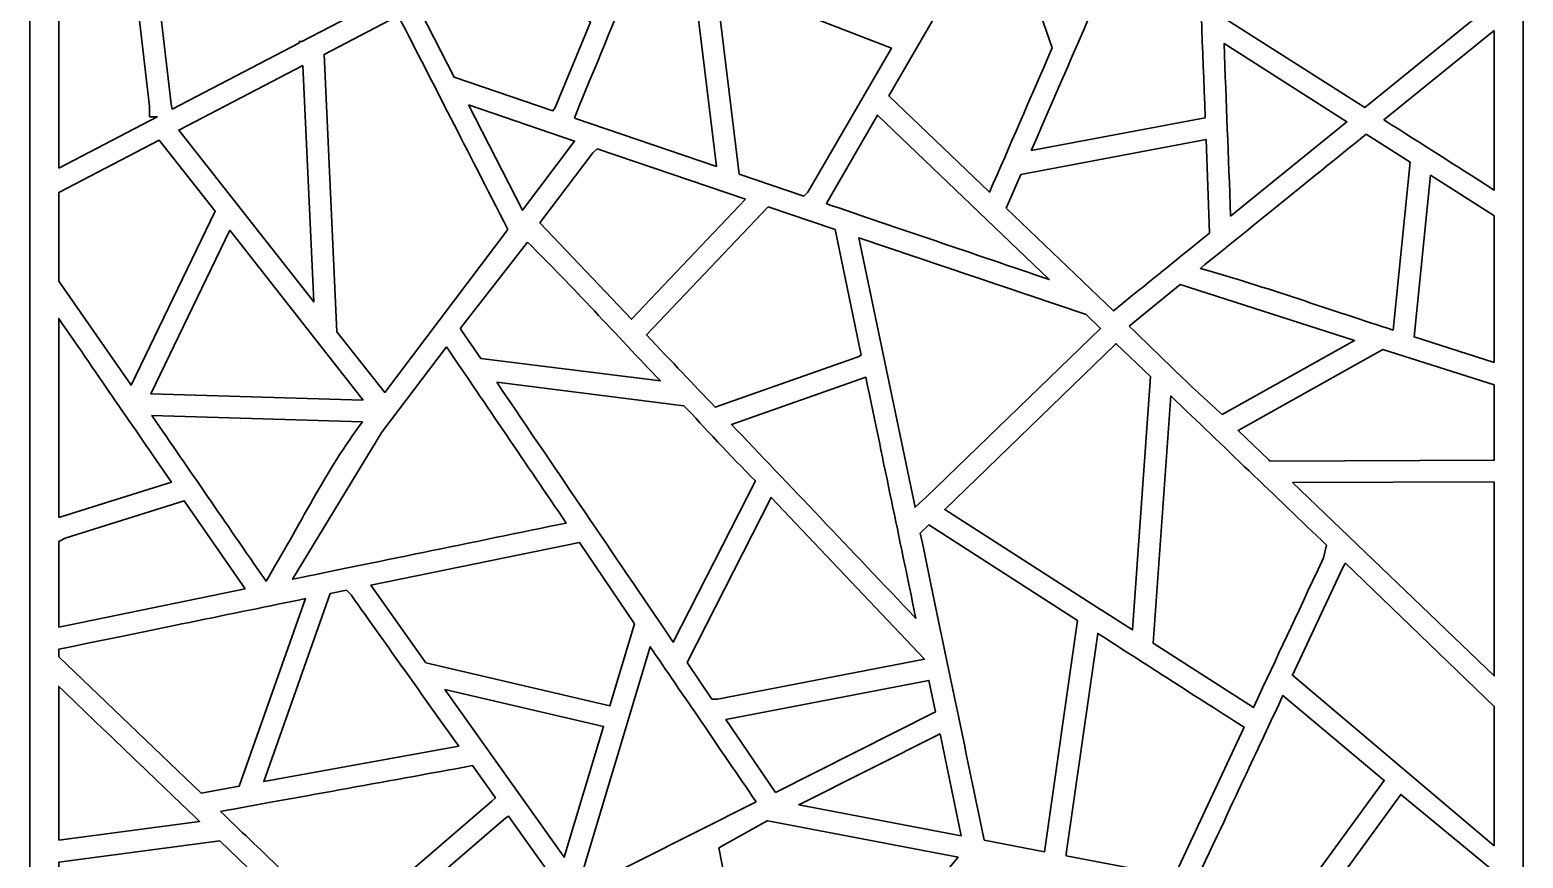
# Model space of a CAD drawing. Header units: centimetres. Extents: x -27 to -22.45, y -0.3 to 9.
# Drawn here: x -26.999 to -22.452, y 3.834 to 6.356 of the extents above; entities that cross this region are included whole.
import ezdxf

# ---------------------------------------------------------------- set-up
doc = ezdxf.new("R2010")
doc.units = ezdxf.units.CM
doc.header["$MEASUREMENT"] = 0
doc.layers.add('layer 1', color=7, linetype='Continuous')

msp = doc.modelspace()

# ---------------------------------------------------------------- linework, layer by layer
at = {"layer": 'layer 1', "color": 250, "lineweight": 30}
for points, knots in [([(-22.45196, -0.30228), (-22.45196, -0.30228), (-26.99914, -0.30228), (-26.99914, -0.30228), (-26.99914, -0.30228), (-26.99914, 2.75909), (-26.99914, 5.80632), (-26.99914, 9.00077), (-26.99914, 9.00077), (-25.44772, 9.00077), (-24.02852, 9.00077), (-22.45196, 9.00077), (-22.45196, 9.00077), (-22.45196, 5.9357), (-22.45196, 2.83904), (-22.45196, -0.30228)], [0, 0, 0, 0, 0.2, 0.2, 0.2, 0.2, 0.4, 0.4, 0.4, 0.4, 0.6, 0.6, 0.6, 0.6, 1, 1, 1, 1]), ([(-26.91127, 5.93467), (-26.91127, 5.93467), (-26.61116, 6.09128), (-26.61116, 6.09128), (-26.61116, 6.09128), (-26.61116, 6.09128), (-26.63466, 6.09128), (-26.63466, 6.09128), (-26.63466, 6.09128), (-26.63466, 6.09128), (-26.63466, 6.12232), (-26.63466, 6.12232), (-26.63466, 6.12232), (-26.63466, 6.12232), (-26.7302, 6.944), (-26.7302, 6.944), (-26.7302, 6.944), (-26.7302, 6.944), (-26.90353, 6.82541), (-26.90353, 6.82541), (-26.90353, 6.82541), (-26.90353, 6.82541), (-26.91127, 6.81766), (-26.91127, 6.81766), (-26.91127, 6.81766), (-26.91127, 6.81766), (-26.91127, 5.93467), (-26.91127, 5.93467)], [0, 0, 0, 0, 0.125, 0.125, 0.125, 0.125, 0.25, 0.25, 0.25, 0.25, 0.375, 0.375, 0.375, 0.375, 0.5, 0.5, 0.5, 0.5, 0.625, 0.625, 0.625, 0.625, 0.75, 0.75, 0.75, 0.75, 1, 1, 1, 1]), ([(-26.03234, 6.84628), (-26.03234, 6.84628), (-25.70701, 6.21189), (-25.70701, 6.21189), (-25.70701, 6.21189), (-25.70701, 6.21189), (-25.40631, 6.10965), (-25.40631, 6.10965), (-25.40631, 6.10965), (-25.40631, 6.10965), (-25.39966, 6.11962), (-25.39966, 6.11962), (-25.39966, 6.11962), (-25.39966, 6.11962), (-25.29206, 6.38012), (-25.29206, 6.38012), (-25.29206, 6.38012), (-25.29206, 6.38012), (-25.86066, 6.87475), (-25.86066, 6.87475), (-25.86066, 6.87475), (-25.86066, 6.87475), (-26.03234, 6.84628), (-26.03234, 6.84628)], [0, 0, 0, 0, 0.1428571, 0.1428571, 0.1428571, 0.1428571, 0.2857143, 0.2857143, 0.2857143, 0.2857143, 0.4285714, 0.4285714, 0.4285714, 0.4285714, 0.5714286, 0.5714286, 0.5714286, 0.5714286, 0.7142857, 0.7142857, 0.7142857, 0.7142857, 1, 1, 1, 1]), ([(-23.88583, 6.30111), (-23.88583, 6.30111), (-24.04038, 6.74673), (-24.04038, 6.74673), (-24.04038, 6.74673), (-24.04038, 6.74673), (-24.38352, 6.15511), (-24.38352, 6.15511), (-24.38352, 6.15511), (-24.38352, 6.15511), (-24.07697, 5.86147), (-24.07697, 5.86147), (-24.07697, 5.86147), (-24.01448, 6.00521), (-23.95647, 6.13863), (-23.88583, 6.30111)], [0, 0, 0, 0, 0.2, 0.2, 0.2, 0.2, 0.4, 0.4, 0.4, 0.4, 0.6, 0.6, 0.6, 0.6, 1, 1, 1, 1]), ([(-23.94969, 5.98894), (-23.94969, 5.98894), (-23.42, 6.08845), (-23.42, 6.08845), (-23.42, 6.08845), (-23.42856, 6.31221), (-23.43485, 6.47632), (-23.44368, 6.70717), (-23.44368, 6.70717), (-23.44368, 6.70717), (-23.62285, 6.74153), (-23.62285, 6.74153), (-23.62285, 6.74153), (-23.73998, 6.47162), (-23.83736, 6.24731), (-23.94969, 5.98894)], [0, 0, 0, 0, 0.2, 0.2, 0.2, 0.2, 0.4, 0.4, 0.4, 0.4, 0.6, 0.6, 0.6, 0.6, 1, 1, 1, 1]), ([(-22.53983, 6.53314), (-22.53983, 6.53314), (-22.5517, 6.5361), (-22.5517, 6.5361), (-22.5517, 6.5361), (-22.86066, 6.59536), (-23.06146, 6.63387), (-23.37725, 6.69443), (-23.37725, 6.69443), (-23.37725, 6.69443), (-23.36576, 6.3943), (-23.36576, 6.3943), (-23.36576, 6.3943), (-23.36576, 6.3943), (-22.93449, 6.11958), (-22.93449, 6.11958), (-22.93449, 6.11958), (-22.93449, 6.11958), (-22.57444, 6.41097), (-22.57444, 6.41097), (-22.57444, 6.41097), (-22.57444, 6.41097), (-22.53983, 6.44558), (-22.53983, 6.44558), (-22.53983, 6.44558), (-22.53983, 6.44558), (-22.53983, 6.53314), (-22.53983, 6.53314)], [0, 0, 0, 0, 0.125, 0.125, 0.125, 0.125, 0.25, 0.25, 0.25, 0.25, 0.375, 0.375, 0.375, 0.375, 0.5, 0.5, 0.5, 0.5, 0.625, 0.625, 0.625, 0.625, 0.75, 0.75, 0.75, 0.75, 1, 1, 1, 1]), ([(-25.9075, 6.45843), (-25.9075, 6.45843), (-25.98835, 6.61608), (-25.98835, 6.61608), (-25.98835, 6.61608), (-25.98835, 6.61608), (-26.01476, 6.61608), (-26.01476, 6.61608), (-26.01476, 6.61608), (-26.01476, 6.61608), (-26.61893, 6.55761), (-26.61893, 6.55761), (-26.61893, 6.55761), (-26.61893, 6.55761), (-26.56922, 6.13015), (-26.56922, 6.13015), (-26.56922, 6.13015), (-26.56922, 6.13015), (-26.56545, 6.11508), (-26.56545, 6.11508), (-26.56545, 6.11508), (-26.56545, 6.11508), (-26.17797, 6.3169), (-26.17797, 6.3169), (-26.17797, 6.3169), (-26.17797, 6.3169), (-26.17893, 6.3207), (-26.17893, 6.3207), (-26.17893, 6.3207), (-26.17893, 6.3207), (-26.17067, 6.3207), (-26.17067, 6.3207), (-26.17067, 6.3207), (-26.17067, 6.3207), (-25.91204, 6.4554), (-25.91204, 6.4554), (-25.91204, 6.4554), (-25.91204, 6.4554), (-25.9075, 6.45843), (-25.9075, 6.45843)], [0, 0, 0, 0, 0.0909091, 0.0909091, 0.0909091, 0.0909091, 0.1818182, 0.1818182, 0.1818182, 0.1818182, 0.2727273, 0.2727273, 0.2727273, 0.2727273, 0.3636364, 0.3636364, 0.3636364, 0.3636364, 0.4545455, 0.4545455, 0.4545455, 0.4545455, 0.5454545, 0.5454545, 0.5454545, 0.5454545, 0.6363636, 0.6363636, 0.6363636, 0.6363636, 0.7272727, 0.7272727, 0.7272727, 0.7272727, 0.8181818, 0.8181818, 0.8181818, 0.8181818, 1, 1, 1, 1]), ([(-25.34066, 6.08733), (-25.34066, 6.08733), (-24.90854, 5.94041), (-24.90854, 5.94041), (-24.90854, 5.94041), (-24.90854, 5.94041), (-24.97903, 6.52192), (-24.97903, 6.52192), (-24.97903, 6.52192), (-24.97903, 6.52192), (-24.98277, 6.53687), (-24.98277, 6.53687), (-24.98277, 6.53687), (-24.98277, 6.53687), (-25.13202, 6.59496), (-25.13202, 6.59496), (-25.13202, 6.59496), (-25.22507, 6.36968), (-25.25175, 6.30509), (-25.33906, 6.0937), (-25.33906, 6.0937), (-25.33906, 6.0937), (-25.34066, 6.08733), (-25.34066, 6.08733)], [0, 0, 0, 0, 0.1428571, 0.1428571, 0.1428571, 0.1428571, 0.2857143, 0.2857143, 0.2857143, 0.2857143, 0.4285714, 0.4285714, 0.4285714, 0.4285714, 0.5714286, 0.5714286, 0.5714286, 0.5714286, 0.7142857, 0.7142857, 0.7142857, 0.7142857, 1, 1, 1, 1]), ([(-24.83931, 5.91687), (-24.83931, 5.91687), (-24.64192, 5.84975), (-24.64192, 5.84975), (-24.64192, 5.84975), (-24.64192, 5.84975), (-24.62977, 5.8619), (-24.62977, 5.8619), (-24.62977, 5.8619), (-24.62977, 5.8619), (-24.3754, 6.30047), (-24.3754, 6.30047), (-24.3754, 6.30047), (-24.3754, 6.30047), (-24.91107, 6.50897), (-24.91107, 6.50897), (-24.91107, 6.50897), (-24.91107, 6.50897), (-24.83931, 5.91687), (-24.83931, 5.91687)], [0, 0, 0, 0, 0.1666667, 0.1666667, 0.1666667, 0.1666667, 0.3333333, 0.3333333, 0.3333333, 0.3333333, 0.5, 0.5, 0.5, 0.5, 0.6666667, 0.6666667, 0.6666667, 0.6666667, 1, 1, 1, 1]), ([(-25.54349, 5.7486), (-25.67504, 6.00512), (-25.76462, 6.17981), (-25.87639, 6.39775), (-25.87639, 6.39775), (-25.87639, 6.39775), (-25.88347, 6.39598), (-25.88347, 6.39598), (-25.88347, 6.39598), (-25.88347, 6.39598), (-26.10345, 6.28141), (-26.10345, 6.28141), (-26.10345, 6.28141), (-26.10345, 6.28141), (-26.0645, 5.43642), (-26.0645, 5.43642), (-26.0645, 5.43642), (-26.0645, 5.43642), (-25.91856, 5.25219), (-25.91856, 5.25219), (-25.91856, 5.25219), (-25.91856, 5.25219), (-25.54349, 5.7486), (-25.54349, 5.7486)], [0, 0, 0, 0, 0.1428571, 0.1428571, 0.1428571, 0.1428571, 0.2857143, 0.2857143, 0.2857143, 0.2857143, 0.4285714, 0.4285714, 0.4285714, 0.4285714, 0.5714286, 0.5714286, 0.5714286, 0.5714286, 0.7142857, 0.7142857, 0.7142857, 0.7142857, 1, 1, 1, 1]), ([(-22.53983, 6.3542), (-22.53983, 6.3542), (-22.87587, 6.08224), (-22.87587, 6.08224), (-22.87587, 6.08224), (-22.74915, 6.00152), (-22.67185, 5.95228), (-22.53983, 5.86818), (-22.53983, 5.86818), (-22.53983, 5.86818), (-22.53983, 6.3542), (-22.53983, 6.3542)], [0, 0, 0, 0, 0.25, 0.25, 0.25, 0.25, 0.5, 0.5, 0.5, 0.5, 1, 1, 1, 1]), ([(-23.34259, 5.7893), (-23.34259, 5.7893), (-22.98851, 6.07586), (-22.98851, 6.07586), (-22.98851, 6.07586), (-22.98851, 6.07586), (-23.36269, 6.31421), (-23.36269, 6.31421), (-23.36269, 6.31421), (-23.35558, 6.12849), (-23.34989, 5.98001), (-23.34259, 5.7893)], [0, 0, 0, 0, 0.25, 0.25, 0.25, 0.25, 0.5, 0.5, 0.5, 0.5, 1, 1, 1, 1]), ([(-26.16787, 6.24785), (-26.16787, 6.24785), (-26.54561, 6.05111), (-26.54561, 6.05111), (-26.54561, 6.05111), (-26.54561, 6.05111), (-26.13475, 5.52764), (-26.13475, 5.52764), (-26.13475, 5.52764), (-26.13475, 5.52764), (-26.16787, 6.24785), (-26.16787, 6.24785)], [0, 0, 0, 0, 0.25, 0.25, 0.25, 0.25, 0.5, 0.5, 0.5, 0.5, 1, 1, 1, 1]), ([(-25.66378, 6.12758), (-25.66378, 6.12758), (-25.49937, 5.80699), (-25.49937, 5.80699), (-25.49937, 5.80699), (-25.49937, 5.80699), (-25.34026, 6.01759), (-25.34026, 6.01759), (-25.34026, 6.01759), (-25.34026, 6.01759), (-25.66378, 6.12758), (-25.66378, 6.12758)], [0, 0, 0, 0, 0.25, 0.25, 0.25, 0.25, 0.5, 0.5, 0.5, 0.5, 1, 1, 1, 1]), ([(-24.57327, 5.82641), (-24.36009, 5.75393), (-24.12531, 5.6741), (-23.89484, 5.59574), (-23.89484, 5.59574), (-23.89484, 5.59574), (-24.41755, 6.09645), (-24.41755, 6.09645), (-24.41755, 6.09645), (-24.41755, 6.09645), (-24.57259, 5.82914), (-24.57259, 5.82914), (-24.57259, 5.82914), (-24.57259, 5.82914), (-24.57327, 5.82641), (-24.57327, 5.82641)], [0, 0, 0, 0, 0.2, 0.2, 0.2, 0.2, 0.4, 0.4, 0.4, 0.4, 0.6, 0.6, 0.6, 0.6, 1, 1, 1, 1]), ([(-26.91127, 5.59089), (-26.91127, 5.59089), (-26.69109, 5.2738), (-26.69109, 5.2738), (-26.69109, 5.2738), (-26.69109, 5.2738), (-26.43525, 5.80376), (-26.43525, 5.80376), (-26.43525, 5.80376), (-26.43525, 5.80376), (-26.60508, 6.02014), (-26.60508, 6.02014), (-26.60508, 6.02014), (-26.60508, 6.02014), (-26.91127, 5.86139), (-26.91127, 5.86139), (-26.91127, 5.86139), (-26.91127, 5.86139), (-26.91127, 5.59089), (-26.91127, 5.59089)], [0, 0, 0, 0, 0.1666667, 0.1666667, 0.1666667, 0.1666667, 0.3333333, 0.3333333, 0.3333333, 0.3333333, 0.5, 0.5, 0.5, 0.5, 0.6666667, 0.6666667, 0.6666667, 0.6666667, 1, 1, 1, 1]), ([(-24.02624, 5.81288), (-24.02624, 5.81288), (-23.69982, 5.5002), (-23.69982, 5.5002), (-23.69982, 5.5002), (-23.53904, 5.63032), (-23.556, 5.61659), (-23.40656, 5.73753), (-23.40656, 5.73753), (-23.40656, 5.73753), (-23.41745, 6.02188), (-23.41745, 6.02188), (-23.41745, 6.02188), (-23.41745, 6.02188), (-23.98144, 5.91592), (-23.98144, 5.91592), (-23.98144, 5.91592), (-23.98144, 5.91592), (-24.02624, 5.81288), (-24.02624, 5.81288)], [0, 0, 0, 0, 0.1666667, 0.1666667, 0.1666667, 0.1666667, 0.3333333, 0.3333333, 0.3333333, 0.3333333, 0.5, 0.5, 0.5, 0.5, 0.6666667, 0.6666667, 0.6666667, 0.6666667, 1, 1, 1, 1]), ([(-22.92989, 6.03852), (-23.11556, 5.88826), (-23.28621, 5.75015), (-23.43482, 5.62988), (-23.43482, 5.62988), (-23.23698, 5.57368), (-23.0296, 5.50012), (-22.848, 5.44196), (-22.848, 5.44196), (-22.848, 5.44196), (-22.79595, 5.9532), (-22.79595, 5.9532), (-22.79595, 5.9532), (-22.79595, 5.9532), (-22.92989, 6.03852), (-22.92989, 6.03852)], [0, 0, 0, 0, 0.2, 0.2, 0.2, 0.2, 0.4, 0.4, 0.4, 0.4, 0.6, 0.6, 0.6, 0.6, 1, 1, 1, 1]), ([(-24.81973, 5.84061), (-24.81973, 5.84061), (-25.16702, 5.47507), (-25.16702, 5.47507), (-25.16702, 5.47507), (-25.16702, 5.47507), (-25.4458, 5.76858), (-25.4458, 5.76858), (-25.4458, 5.76858), (-25.4458, 5.76858), (-25.28497, 5.98144), (-25.28497, 5.98144), (-25.28497, 5.98144), (-25.28497, 5.98144), (-25.27202, 5.99439), (-25.27202, 5.99439), (-25.27202, 5.99439), (-25.27202, 5.99439), (-24.81973, 5.84061), (-24.81973, 5.84061)], [0, 0, 0, 0, 0.1666667, 0.1666667, 0.1666667, 0.1666667, 0.3333333, 0.3333333, 0.3333333, 0.3333333, 0.5, 0.5, 0.5, 0.5, 0.6666667, 0.6666667, 0.6666667, 0.6666667, 1, 1, 1, 1]), ([(-22.53983, 5.34313), (-22.53983, 5.34313), (-22.53983, 5.78946), (-22.53983, 5.78946), (-22.53983, 5.78946), (-22.53983, 5.78946), (-22.54145, 5.79108), (-22.54145, 5.79108), (-22.54145, 5.79108), (-22.54145, 5.79108), (-22.73374, 5.91357), (-22.73374, 5.91357), (-22.73374, 5.91357), (-22.73374, 5.91357), (-22.78379, 5.4214), (-22.78379, 5.4214), (-22.78379, 5.4214), (-22.78379, 5.4214), (-22.53983, 5.34313), (-22.53983, 5.34313)], [0, 0, 0, 0, 0.1666667, 0.1666667, 0.1666667, 0.1666667, 0.3333333, 0.3333333, 0.3333333, 0.3333333, 0.5, 0.5, 0.5, 0.5, 0.6666667, 0.6666667, 0.6666667, 0.6666667, 1, 1, 1, 1]), ([(-24.54712, 5.74792), (-24.54712, 5.74792), (-24.75103, 5.81725), (-24.75103, 5.81725), (-24.75103, 5.81725), (-24.75103, 5.81725), (-25.12156, 5.42725), (-25.12156, 5.42725), (-25.12156, 5.42725), (-25.04244, 5.34404), (-24.98069, 5.27909), (-24.91219, 5.20705), (-24.91219, 5.20705), (-24.91219, 5.20705), (-24.47662, 5.36009), (-24.47662, 5.36009), (-24.47662, 5.36009), (-24.47662, 5.36009), (-24.46768, 5.36605), (-24.46768, 5.36605), (-24.46768, 5.36605), (-24.46768, 5.36605), (-24.54712, 5.74792), (-24.54712, 5.74792)], [0, 0, 0, 0, 0.1428571, 0.1428571, 0.1428571, 0.1428571, 0.2857143, 0.2857143, 0.2857143, 0.2857143, 0.4285714, 0.4285714, 0.4285714, 0.4285714, 0.5714286, 0.5714286, 0.5714286, 0.5714286, 0.7142857, 0.7142857, 0.7142857, 0.7142857, 1, 1, 1, 1]), ([(-25.9839, 5.22869), (-25.9839, 5.22869), (-26.38994, 5.74603), (-26.38994, 5.74603), (-26.38994, 5.74603), (-26.38994, 5.74603), (-26.63066, 5.24739), (-26.63066, 5.24739), (-26.63066, 5.24739), (-26.63066, 5.24739), (-25.9839, 5.22869), (-25.9839, 5.22869)], [0, 0, 0, 0, 0.25, 0.25, 0.25, 0.25, 0.5, 0.5, 0.5, 0.5, 1, 1, 1, 1]), ([(-25.48397, 5.71014), (-25.48397, 5.71014), (-25.68821, 5.44774), (-25.68821, 5.44774), (-25.68821, 5.44774), (-25.68821, 5.44774), (-25.68465, 5.44061), (-25.68465, 5.44061), (-25.68465, 5.44061), (-25.68465, 5.44061), (-25.62634, 5.35544), (-25.62634, 5.35544), (-25.62634, 5.35544), (-25.62634, 5.35544), (-25.07919, 5.28705), (-25.07919, 5.28705), (-25.07919, 5.28705), (-25.21354, 5.42835), (-25.34568, 5.57282), (-25.48397, 5.71014)], [0, 0, 0, 0, 0.1666667, 0.1666667, 0.1666667, 0.1666667, 0.3333333, 0.3333333, 0.3333333, 0.3333333, 0.5, 0.5, 0.5, 0.5, 0.6666667, 0.6666667, 0.6666667, 0.6666667, 1, 1, 1, 1]), ([(-23.78248, 5.48897), (-23.78248, 5.48897), (-24.47469, 5.72329), (-24.47469, 5.72329), (-24.47469, 5.72329), (-24.47469, 5.72329), (-24.3038, 4.90262), (-24.3038, 4.90262), (-24.3038, 4.90262), (-24.3038, 4.90262), (-24.2684, 4.93408), (-24.2684, 4.93408), (-24.2684, 4.93408), (-24.2684, 4.93408), (-23.73926, 5.44672), (-23.73926, 5.44672), (-23.73926, 5.44672), (-23.73926, 5.44672), (-23.78248, 5.48897), (-23.78248, 5.48897)], [0, 0, 0, 0, 0.1666667, 0.1666667, 0.1666667, 0.1666667, 0.3333333, 0.3333333, 0.3333333, 0.3333333, 0.5, 0.5, 0.5, 0.5, 0.6666667, 0.6666667, 0.6666667, 0.6666667, 1, 1, 1, 1]), ([(-23.65184, 5.45424), (-23.55801, 5.36435), (-23.46592, 5.27052), (-23.36796, 5.18527), (-23.36796, 5.18527), (-23.36796, 5.18527), (-22.96526, 5.41032), (-22.96526, 5.41032), (-22.96526, 5.41032), (-22.96526, 5.41032), (-23.49608, 5.5803), (-23.49608, 5.5803), (-23.49608, 5.5803), (-23.49608, 5.5803), (-23.65184, 5.45424), (-23.65184, 5.45424)], [0, 0, 0, 0, 0.2, 0.2, 0.2, 0.2, 0.4, 0.4, 0.4, 0.4, 0.6, 0.6, 0.6, 0.6, 1, 1, 1, 1]), ([(-26.91127, 4.87083), (-26.91127, 4.87083), (-26.56815, 4.97918), (-26.56815, 4.97918), (-26.56815, 4.97918), (-26.69275, 5.16004), (-26.78228, 5.29001), (-26.91127, 5.47726), (-26.91127, 5.47726), (-26.91127, 5.47726), (-26.91127, 4.87083), (-26.91127, 4.87083)], [0, 0, 0, 0, 0.25, 0.25, 0.25, 0.25, 0.5, 0.5, 0.5, 0.5, 1, 1, 1, 1]), ([(-25.73084, 5.39132), (-25.73084, 5.39132), (-25.9275, 5.13103), (-25.9275, 5.13103), (-25.9275, 5.13103), (-25.9275, 5.13103), (-26.19923, 4.68333), (-26.19923, 4.68333), (-26.19923, 4.68333), (-25.96985, 4.73035), (-25.64564, 4.79682), (-25.36589, 4.85417), (-25.36589, 4.85417), (-25.48844, 5.03454), (-25.60977, 5.21313), (-25.73084, 5.39132)], [0, 0, 0, 0, 0.2, 0.2, 0.2, 0.2, 0.4, 0.4, 0.4, 0.4, 0.6, 0.6, 0.6, 0.6, 1, 1, 1, 1]), ([(-23.58659, 5.30047), (-23.58659, 5.30047), (-23.69083, 5.40033), (-23.69083, 5.40033), (-23.69083, 5.40033), (-23.69083, 5.40033), (-23.6941, 5.39816), (-23.6941, 5.39816), (-23.6941, 5.39816), (-23.6941, 5.39816), (-24.21345, 4.89555), (-24.21345, 4.89555), (-24.21345, 4.89555), (-24.21345, 4.89555), (-23.73548, 4.58893), (-23.73548, 4.58893), (-23.73548, 4.58893), (-23.73548, 4.58893), (-23.73321, 4.58893), (-23.73321, 4.58893), (-23.73321, 4.58893), (-23.73321, 4.58893), (-23.73353, 4.58767), (-23.73353, 4.58767), (-23.73353, 4.58767), (-23.73353, 4.58767), (-23.64171, 4.52877), (-23.64171, 4.52877), (-23.64171, 4.52877), (-23.64171, 4.52877), (-23.58659, 5.30047), (-23.58659, 5.30047)], [0, 0, 0, 0, 0.1111111, 0.1111111, 0.1111111, 0.1111111, 0.2222222, 0.2222222, 0.2222222, 0.2222222, 0.3333333, 0.3333333, 0.3333333, 0.3333333, 0.4444444, 0.4444444, 0.4444444, 0.4444444, 0.5555556, 0.5555556, 0.5555556, 0.5555556, 0.6666667, 0.6666667, 0.6666667, 0.6666667, 0.7777778, 0.7777778, 0.7777778, 0.7777778, 1, 1, 1, 1]), ([(-22.53983, 5.27523), (-22.53983, 5.27523), (-22.87938, 5.38281), (-22.87938, 5.38281), (-22.87938, 5.38281), (-22.87938, 5.38281), (-23.32017, 5.13653), (-23.32017, 5.13653), (-23.32017, 5.13653), (-23.32017, 5.13653), (-23.22566, 5.046), (-23.22566, 5.046), (-23.22566, 5.046), (-23.22566, 5.046), (-23.22279, 5.043), (-23.22279, 5.043), (-23.22279, 5.043), (-23.22279, 5.043), (-22.53983, 5.04556), (-22.53983, 5.04556), (-22.53983, 5.04556), (-22.53983, 5.04556), (-22.53983, 5.27523), (-22.53983, 5.27523)], [0, 0, 0, 0, 0.1428571, 0.1428571, 0.1428571, 0.1428571, 0.2857143, 0.2857143, 0.2857143, 0.2857143, 0.4285714, 0.4285714, 0.4285714, 0.4285714, 0.5714286, 0.5714286, 0.5714286, 0.5714286, 0.7142857, 0.7142857, 0.7142857, 0.7142857, 1, 1, 1, 1]), ([(-25.57751, 5.28292), (-25.37263, 4.98136), (-25.24125, 4.78799), (-25.03979, 4.49147), (-25.03979, 4.49147), (-25.03979, 4.49147), (-24.78997, 4.98287), (-24.78997, 4.98287), (-24.78997, 4.98287), (-24.8672, 5.05982), (-24.94648, 5.14748), (-25.00752, 5.21167), (-25.00752, 5.21167), (-25.00752, 5.21167), (-25.57751, 5.28292), (-25.57751, 5.28292)], [0, 0, 0, 0, 0.2, 0.2, 0.2, 0.2, 0.4, 0.4, 0.4, 0.4, 0.6, 0.6, 0.6, 0.6, 1, 1, 1, 1]), ([(-24.30086, 4.5641), (-24.35537, 4.82615), (-24.39431, 5.01331), (-24.4536, 5.29833), (-24.4536, 5.29833), (-24.4536, 5.29833), (-24.86241, 5.1547), (-24.86241, 5.1547), (-24.86241, 5.1547), (-24.68719, 4.97041), (-24.50251, 4.77618), (-24.30086, 4.5641)], [0, 0, 0, 0, 0.25, 0.25, 0.25, 0.25, 0.5, 0.5, 0.5, 0.5, 1, 1, 1, 1]), ([(-23.05027, 4.78674), (-23.21147, 4.94116), (-23.36078, 5.08418), (-23.52475, 5.24124), (-23.52475, 5.24124), (-23.52475, 5.24124), (-23.57853, 4.48824), (-23.57853, 4.48824), (-23.57853, 4.48824), (-23.57853, 4.48824), (-23.27335, 4.29246), (-23.27335, 4.29246), (-23.27335, 4.29246), (-23.19442, 4.46108), (-23.15244, 4.55075), (-23.05978, 4.74872), (-23.05978, 4.74872), (-23.05978, 4.74872), (-23.05027, 4.78674), (-23.05027, 4.78674)], [0, 0, 0, 0, 0.1666667, 0.1666667, 0.1666667, 0.1666667, 0.3333333, 0.3333333, 0.3333333, 0.3333333, 0.5, 0.5, 0.5, 0.5, 0.6666667, 0.6666667, 0.6666667, 0.6666667, 1, 1, 1, 1]), ([(-25.98608, 5.16283), (-25.98608, 5.16283), (-26.62741, 5.18137), (-26.62741, 5.18137), (-26.62741, 5.18137), (-26.50771, 5.00761), (-26.41097, 4.86718), (-26.28006, 4.67715), (-26.28006, 4.67715), (-26.17777, 4.8457), (-26.09633, 5.0169), (-25.98608, 5.16283)], [0, 0, 0, 0, 0.25, 0.25, 0.25, 0.25, 0.5, 0.5, 0.5, 0.5, 1, 1, 1, 1]), ([(-22.53983, 4.97966), (-22.53983, 4.97966), (-23.15397, 4.97733), (-23.15397, 4.97733), (-23.15397, 4.97733), (-23.15397, 4.97733), (-22.53983, 4.38905), (-22.53983, 4.38905), (-22.53983, 4.38905), (-22.53983, 4.38905), (-22.53983, 4.97966), (-22.53983, 4.97966)], [0, 0, 0, 0, 0.25, 0.25, 0.25, 0.25, 0.5, 0.5, 0.5, 0.5, 1, 1, 1, 1]), ([(-26.91127, 4.53735), (-26.91127, 4.53735), (-26.34391, 4.65366), (-26.34391, 4.65366), (-26.34391, 4.65366), (-26.34391, 4.65366), (-26.52905, 4.92242), (-26.52905, 4.92242), (-26.52905, 4.92242), (-26.52905, 4.92242), (-26.89163, 4.80792), (-26.89163, 4.80792), (-26.89163, 4.80792), (-26.89163, 4.80792), (-26.91127, 4.7981), (-26.91127, 4.7981), (-26.91127, 4.7981), (-26.91127, 4.7981), (-26.91127, 4.53735), (-26.91127, 4.53735)], [0, 0, 0, 0, 0.1666667, 0.1666667, 0.1666667, 0.1666667, 0.3333333, 0.3333333, 0.3333333, 0.3333333, 0.5, 0.5, 0.5, 0.5, 0.6666667, 0.6666667, 0.6666667, 0.6666667, 1, 1, 1, 1]), ([(-24.99751, 4.42923), (-24.99751, 4.42923), (-24.92204, 4.31816), (-24.92204, 4.31816), (-24.92204, 4.31816), (-24.92204, 4.31816), (-24.90566, 4.31816), (-24.90566, 4.31816), (-24.90566, 4.31816), (-24.90566, 4.31816), (-24.27493, 4.43946), (-24.27493, 4.43946), (-24.27493, 4.43946), (-24.27493, 4.43946), (-24.7418, 4.93221), (-24.7418, 4.93221), (-24.7418, 4.93221), (-24.7418, 4.93221), (-24.99751, 4.42923), (-24.99751, 4.42923)], [0, 0, 0, 0, 0.1666667, 0.1666667, 0.1666667, 0.1666667, 0.3333333, 0.3333333, 0.3333333, 0.3333333, 0.5, 0.5, 0.5, 0.5, 0.6666667, 0.6666667, 0.6666667, 0.6666667, 1, 1, 1, 1]), ([(-24.093, 3.88845), (-24.093, 3.88845), (-23.90933, 3.85339), (-23.90933, 3.85339), (-23.90933, 3.85339), (-23.90933, 3.85339), (-23.80849, 4.55747), (-23.80849, 4.55747), (-23.80849, 4.55747), (-23.80849, 4.55747), (-24.26211, 4.84847), (-24.26211, 4.84847), (-24.26211, 4.84847), (-24.26211, 4.84847), (-24.28758, 4.82382), (-24.28758, 4.82382), (-24.28758, 4.82382), (-24.22006, 4.49923), (-24.15842, 4.20292), (-24.093, 3.88845)], [0, 0, 0, 0, 0.1666667, 0.1666667, 0.1666667, 0.1666667, 0.3333333, 0.3333333, 0.3333333, 0.3333333, 0.5, 0.5, 0.5, 0.5, 0.6666667, 0.6666667, 0.6666667, 0.6666667, 1, 1, 1, 1]), ([(-25.15762, 4.54763), (-25.15762, 4.54763), (-25.32577, 4.79513), (-25.32577, 4.79513), (-25.32577, 4.79513), (-25.32577, 4.79513), (-25.96098, 4.6649), (-25.96098, 4.6649), (-25.96098, 4.6649), (-25.96098, 4.6649), (-25.79294, 4.42858), (-25.79294, 4.42858), (-25.79294, 4.42858), (-25.79294, 4.42858), (-25.23296, 4.29753), (-25.23296, 4.29753), (-25.23296, 4.29753), (-25.23296, 4.29753), (-25.15762, 4.54763), (-25.15762, 4.54763)], [0, 0, 0, 0, 0.1666667, 0.1666667, 0.1666667, 0.1666667, 0.3333333, 0.3333333, 0.3333333, 0.3333333, 0.5, 0.5, 0.5, 0.5, 0.6666667, 0.6666667, 0.6666667, 0.6666667, 1, 1, 1, 1]), ([(-22.53983, 3.87181), (-22.53983, 3.87181), (-22.53983, 4.29595), (-22.53983, 4.29595), (-22.53983, 4.29595), (-22.53983, 4.29595), (-22.99289, 4.73178), (-22.99289, 4.73178), (-22.99289, 4.73178), (-22.99289, 4.73178), (-22.99979, 4.72142), (-22.99979, 4.72142), (-22.99979, 4.72142), (-22.99979, 4.72142), (-23.15447, 4.39097), (-23.15447, 4.39097), (-23.15447, 4.39097), (-23.15447, 4.39097), (-22.53983, 3.87181), (-22.53983, 3.87181)], [0, 0, 0, 0, 0.1666667, 0.1666667, 0.1666667, 0.1666667, 0.3333333, 0.3333333, 0.3333333, 0.3333333, 0.5, 0.5, 0.5, 0.5, 0.6666667, 0.6666667, 0.6666667, 0.6666667, 1, 1, 1, 1]), ([(-26.03513, 4.6497), (-26.03513, 4.6497), (-26.08473, 4.63953), (-26.08473, 4.63953), (-26.08473, 4.63953), (-26.08473, 4.63953), (-26.28686, 4.06681), (-26.28686, 4.06681), (-26.28686, 4.06681), (-26.28686, 4.06681), (-25.69333, 4.1748), (-25.69333, 4.1748), (-25.69333, 4.1748), (-25.806, 4.33323), (-25.90584, 4.47363), (-26.02098, 4.63555), (-26.02098, 4.63555), (-26.02098, 4.63555), (-26.03513, 4.6497), (-26.03513, 4.6497)], [0, 0, 0, 0, 0.1666667, 0.1666667, 0.1666667, 0.1666667, 0.3333333, 0.3333333, 0.3333333, 0.3333333, 0.5, 0.5, 0.5, 0.5, 0.6666667, 0.6666667, 0.6666667, 0.6666667, 1, 1, 1, 1]), ([(-26.91127, 4.44739), (-26.91127, 4.44739), (-26.47726, 4.03217), (-26.47726, 4.03217), (-26.47726, 4.03217), (-26.47726, 4.03217), (-26.36154, 4.05322), (-26.36154, 4.05322), (-26.36154, 4.05322), (-26.36154, 4.05322), (-26.16006, 4.62408), (-26.16006, 4.62408), (-26.16006, 4.62408), (-26.38074, 4.57884), (-26.62974, 4.52779), (-26.91127, 4.47007), (-26.91127, 4.47007), (-26.91127, 4.47007), (-26.91127, 4.44739), (-26.91127, 4.44739)], [0, 0, 0, 0, 0.1666667, 0.1666667, 0.1666667, 0.1666667, 0.3333333, 0.3333333, 0.3333333, 0.3333333, 0.5, 0.5, 0.5, 0.5, 0.6666667, 0.6666667, 0.6666667, 0.6666667, 1, 1, 1, 1]), ([(-23.84339, 3.8408), (-23.84339, 3.8408), (-23.51897, 3.77887), (-23.51897, 3.77887), (-23.51897, 3.77887), (-23.51897, 3.77887), (-23.50144, 3.80517), (-23.50144, 3.80517), (-23.50144, 3.80517), (-23.50144, 3.80517), (-23.30153, 4.23225), (-23.30153, 4.23225), (-23.30153, 4.23225), (-23.47505, 4.34356), (-23.60561, 4.42732), (-23.74751, 4.51835), (-23.74751, 4.51835), (-23.74751, 4.51835), (-23.84339, 3.84717), (-23.84339, 3.84717), (-23.84339, 3.84717), (-23.84339, 3.84717), (-23.84339, 3.8408), (-23.84339, 3.8408)], [0, 0, 0, 0, 0.1428571, 0.1428571, 0.1428571, 0.1428571, 0.2857143, 0.2857143, 0.2857143, 0.2857143, 0.4285714, 0.4285714, 0.4285714, 0.4285714, 0.5714286, 0.5714286, 0.5714286, 0.5714286, 0.7142857, 0.7142857, 0.7142857, 0.7142857, 1, 1, 1, 1]), ([(-24.78789, 4.00567), (-24.89973, 4.16923), (-25.01269, 4.33431), (-25.10993, 4.47744), (-25.10993, 4.47744), (-25.10993, 4.47744), (-25.33489, 3.73015), (-25.33489, 3.73015), (-25.33489, 3.73015), (-25.33489, 3.73015), (-24.78789, 4.00567), (-24.78789, 4.00567)], [0, 0, 0, 0, 0.25, 0.25, 0.25, 0.25, 0.5, 0.5, 0.5, 0.5, 1, 1, 1, 1]), ([(-24.72906, 4.03411), (-24.72906, 4.03411), (-24.24155, 4.27899), (-24.24155, 4.27899), (-24.24155, 4.27899), (-24.24155, 4.27899), (-24.26151, 4.37493), (-24.26151, 4.37493), (-24.26151, 4.37493), (-24.26151, 4.37493), (-24.87983, 4.25602), (-24.87983, 4.25602), (-24.87983, 4.25602), (-24.87983, 4.25602), (-24.72906, 4.03411), (-24.72906, 4.03411)], [0, 0, 0, 0, 0.2, 0.2, 0.2, 0.2, 0.4, 0.4, 0.4, 0.4, 0.6, 0.6, 0.6, 0.6, 1, 1, 1, 1]), ([(-26.91127, 3.88832), (-26.91127, 3.88832), (-26.48226, 3.94571), (-26.48226, 3.94571), (-26.48226, 3.94571), (-26.58387, 4.04304), (-26.76069, 4.21241), (-26.91127, 4.35665), (-26.91127, 4.35665), (-26.91127, 4.35665), (-26.91127, 3.88832), (-26.91127, 3.88832)], [0, 0, 0, 0, 0.25, 0.25, 0.25, 0.25, 0.5, 0.5, 0.5, 0.5, 1, 1, 1, 1]), ([(-25.7352, 4.34739), (-25.7352, 4.34739), (-25.37187, 3.83645), (-25.37187, 3.83645), (-25.37187, 3.83645), (-25.37187, 3.83645), (-25.25201, 4.2343), (-25.25201, 4.2343), (-25.25201, 4.2343), (-25.25201, 4.2343), (-25.7352, 4.34739), (-25.7352, 4.34739)], [0, 0, 0, 0, 0.25, 0.25, 0.25, 0.25, 0.5, 0.5, 0.5, 0.5, 1, 1, 1, 1]), ([(-23.44871, 3.76545), (-23.44871, 3.76545), (-23.13988, 3.70649), (-23.13988, 3.70649), (-23.13988, 3.70649), (-23.13988, 3.70649), (-22.87512, 4.07053), (-22.87512, 4.07053), (-22.87512, 4.07053), (-22.87512, 4.07053), (-23.18339, 4.3292), (-23.18339, 4.3292), (-23.18339, 4.3292), (-23.25172, 4.18321), (-23.30461, 4.07021), (-23.44385, 3.77274), (-23.44385, 3.77274), (-23.44385, 3.77274), (-23.44871, 3.76545), (-23.44871, 3.76545)], [0, 0, 0, 0, 0.1666667, 0.1666667, 0.1666667, 0.1666667, 0.3333333, 0.3333333, 0.3333333, 0.3333333, 0.5, 0.5, 0.5, 0.5, 0.6666667, 0.6666667, 0.6666667, 0.6666667, 1, 1, 1, 1]), ([(-24.22766, 4.21222), (-24.22766, 4.21222), (-24.65762, 3.99625), (-24.65762, 3.99625), (-24.65762, 3.99625), (-24.65762, 3.99625), (-24.1631, 3.90184), (-24.1631, 3.90184), (-24.1631, 3.90184), (-24.1631, 3.90184), (-24.22766, 4.21222), (-24.22766, 4.21222)], [0, 0, 0, 0, 0.25, 0.25, 0.25, 0.25, 0.5, 0.5, 0.5, 0.5, 1, 1, 1, 1]), ([(-26.41849, 3.97588), (-26.30483, 3.867), (-26.16666, 3.73465), (-26.04476, 3.61788), (-26.04476, 3.61788), (-26.04476, 3.61788), (-25.59235, 4.00716), (-25.59235, 4.00716), (-25.59235, 4.00716), (-25.59235, 4.00716), (-25.5817, 4.01781), (-25.5817, 4.01781), (-25.5817, 4.01781), (-25.5817, 4.01781), (-25.65116, 4.11549), (-25.65116, 4.11549), (-25.65116, 4.11549), (-25.92152, 4.0663), (-26.20777, 4.01422), (-26.41849, 3.97588)], [0, 0, 0, 0, 0.1666667, 0.1666667, 0.1666667, 0.1666667, 0.3333333, 0.3333333, 0.3333333, 0.3333333, 0.5, 0.5, 0.5, 0.5, 0.6666667, 0.6666667, 0.6666667, 0.6666667, 1, 1, 1, 1]), ([(-22.53983, 3.79354), (-22.53983, 3.79354), (-22.82452, 4.02807), (-22.82452, 4.02807), (-22.82452, 4.02807), (-22.82452, 4.02807), (-23.06832, 3.69283), (-23.06832, 3.69283), (-23.06832, 3.69283), (-23.06832, 3.69283), (-22.53983, 3.59375), (-22.53983, 3.59375), (-22.53983, 3.59375), (-22.53983, 3.59375), (-22.53983, 3.79354), (-22.53983, 3.79354)], [0, 0, 0, 0, 0.2, 0.2, 0.2, 0.2, 0.4, 0.4, 0.4, 0.4, 0.6, 0.6, 0.6, 0.6, 1, 1, 1, 1]), ([(-25.99679, 3.57193), (-25.99679, 3.57193), (-25.8772, 3.45738), (-25.8772, 3.45738), (-25.8772, 3.45738), (-25.8772, 3.45738), (-25.41259, 3.69134), (-25.41259, 3.69134), (-25.41259, 3.69134), (-25.41259, 3.69134), (-25.39593, 3.75657), (-25.39593, 3.75657), (-25.39593, 3.75657), (-25.39593, 3.75657), (-25.54201, 3.962), (-25.54201, 3.962), (-25.54201, 3.962), (-25.54201, 3.962), (-25.54995, 3.9567), (-25.54995, 3.9567), (-25.54995, 3.9567), (-25.54995, 3.9567), (-25.99679, 3.57193), (-25.99679, 3.57193)], [0, 0, 0, 0, 0.1428571, 0.1428571, 0.1428571, 0.1428571, 0.2857143, 0.2857143, 0.2857143, 0.2857143, 0.4285714, 0.4285714, 0.4285714, 0.4285714, 0.5714286, 0.5714286, 0.5714286, 0.5714286, 0.7142857, 0.7142857, 0.7142857, 0.7142857, 1, 1, 1, 1]), ([(-24.9011, 3.86498), (-24.9011, 3.86498), (-24.75847, 3.1365), (-24.75847, 3.1365), (-24.75847, 3.1365), (-24.54287, 3.39402), (-24.40063, 3.56392), (-24.1724, 3.83652), (-24.1724, 3.83652), (-24.1724, 3.83652), (-24.75178, 3.94713), (-24.75178, 3.94713), (-24.75178, 3.94713), (-24.75178, 3.94713), (-24.7544, 3.94763), (-24.7544, 3.94763), (-24.7544, 3.94763), (-24.7544, 3.94763), (-24.9011, 3.86498), (-24.9011, 3.86498)], [0, 0, 0, 0, 0.1666667, 0.1666667, 0.1666667, 0.1666667, 0.3333333, 0.3333333, 0.3333333, 0.3333333, 0.5, 0.5, 0.5, 0.5, 0.6666667, 0.6666667, 0.6666667, 0.6666667, 1, 1, 1, 1]), ([(-26.91127, 3.32128), (-26.65122, 3.53938), (-26.57801, 3.60079), (-26.33498, 3.80462), (-26.33498, 3.80462), (-26.33498, 3.80462), (-26.42106, 3.88708), (-26.42106, 3.88708), (-26.42106, 3.88708), (-26.42106, 3.88708), (-26.91127, 3.8213), (-26.91127, 3.8213), (-26.91127, 3.8213), (-26.91127, 3.8213), (-26.91127, 3.32128), (-26.91127, 3.32128)], [0, 0, 0, 0, 0.2, 0.2, 0.2, 0.2, 0.4, 0.4, 0.4, 0.4, 0.6, 0.6, 0.6, 0.6, 1, 1, 1, 1])]:
    msp.add_open_spline(points, degree=3, knots=knots, dxfattribs=at)

doc.saveas('drawing.dxf')
